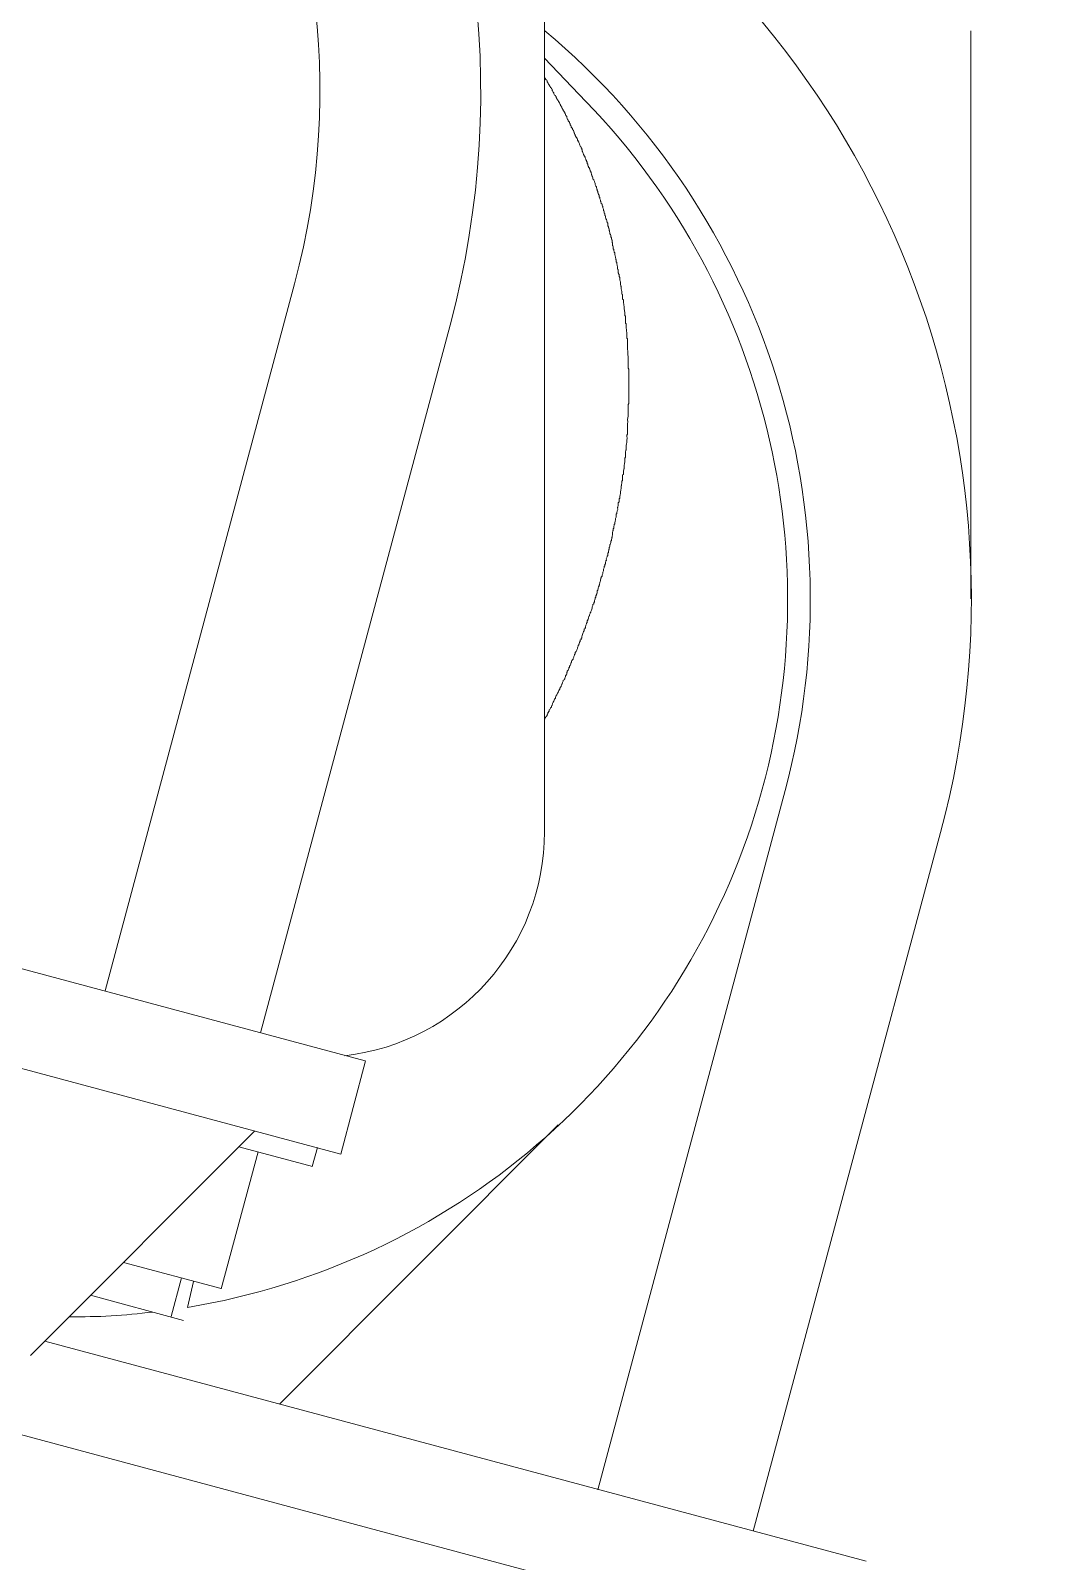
# Model space of a CAD drawing. Header units: millimetres. Extents: x 5194 to 16594, y 329 to 7592.
# Drawn here: x 11669.1 to 11732, y 3465.9 to 3561 of the extents above; entities that cross this region are included whole.
import ezdxf

# ---------------------------------------------------------------- set-up
doc = ezdxf.new("R2010")
doc.units = ezdxf.units.MM
doc.header["$MEASUREMENT"] = 0
doc.layers.add('PDF_Geometry', color=7, linetype='Continuous', true_color=0x231f20)

msp = doc.modelspace()

# ---------------------------------------------------------------- linework, layer by layer
at = {"layer": 'PDF_Geometry', "color": 0, "lineweight": 9}
for p, q in [((11701.024, 3511.214), (11701.024, 3603.128)), ((11727.532, 3525.688), (11727.532, 3560.996)), ((11703.592, 3556.611), (11701.028, 3559.287)), ((11701.024, 3558.127), (11701.046, 3558.104)), ((11701.046, 3558.104), (11701.046, 3558.059)), ((11701.046, 3558.059), (11701.091, 3558.014)), ((11701.091, 3558.014), (11701.091, 3557.992)), ((11701.091, 3557.992), (11701.136, 3557.947)), ((11701.136, 3557.947), (11701.159, 3557.924)), ((11701.159, 3557.924), (11701.181, 3557.879)), ((11701.181, 3557.879), (11701.181, 3557.834)), ((11701.181, 3557.834), (11701.204, 3557.812)), ((11701.204, 3557.812), (11701.226, 3557.767)), ((11701.226, 3557.767), (11701.249, 3557.744)), ((11701.249, 3557.744), (11701.271, 3557.699)), ((11701.271, 3557.699), (11701.271, 3557.677)), ((11701.271, 3557.677), (11701.316, 3557.632)), ((11701.316, 3557.632), (11701.316, 3557.609)), ((11701.316, 3557.609), (11701.361, 3557.564)), ((11701.361, 3557.564), (11701.384, 3557.542)), ((11701.384, 3557.542), (11701.406, 3557.497)), ((11701.406, 3557.497), (11701.406, 3557.474)), ((11701.406, 3557.474), (11701.451, 3557.429)), ((11701.451, 3557.429), (11701.451, 3557.384)), ((11701.451, 3557.384), (11701.496, 3557.362)), ((11701.496, 3557.362), (11701.496, 3557.317)), ((11701.496, 3557.317), (11701.496, 3557.295)), ((11701.496, 3557.295), (11701.519, 3557.272)), ((11701.519, 3557.272), (11701.541, 3557.227)), ((11701.541, 3557.227), (11701.564, 3557.182)), ((11701.564, 3557.182), (11701.586, 3557.16)), ((11701.586, 3557.16), (11701.609, 3557.137)), ((11701.609, 3557.137), (11701.609, 3557.092)), ((11701.609, 3557.092), (11701.631, 3557.047)), ((11701.631, 3557.047), (11701.654, 3557.002)), ((11701.654, 3557.002), (11701.699, 3556.98)), ((11701.699, 3556.98), (11701.699, 3556.957)), ((11701.699, 3556.957), (11701.721, 3556.912)), ((11701.721, 3556.912), (11701.744, 3556.89)), ((11701.744, 3556.89), (11701.744, 3556.845)), ((11701.744, 3556.845), (11701.789, 3556.8)), ((11701.789, 3556.8), (11701.789, 3556.777)), ((11701.789, 3556.777), (11701.811, 3556.732)), ((11701.811, 3556.732), (11701.834, 3556.71)), ((11701.834, 3556.71), (11701.878, 3556.665)), ((11701.878, 3556.665), (11701.878, 3556.642)), ((11701.878, 3556.642), (11701.901, 3556.597)), ((11701.901, 3556.597), (11701.923, 3556.575)), ((11701.923, 3556.575), (11701.946, 3556.53)), ((11701.946, 3556.53), (11701.968, 3556.485)), ((11701.968, 3556.485), (11701.968, 3556.462)), ((11701.968, 3556.462), (11701.991, 3556.417)), ((11701.991, 3556.417), (11702.013, 3556.395)), ((11702.013, 3556.395), (11702.013, 3556.35)), ((11702.013, 3556.35), (11702.058, 3556.305)), ((11702.058, 3556.305), (11702.081, 3556.282)), ((11702.081, 3556.282), (11702.103, 3556.26)), ((11702.103, 3556.26), (11702.103, 3556.215)), ((11702.103, 3556.215), (11702.126, 3556.17)), ((11702.126, 3556.17), (11702.148, 3556.148)), ((11702.148, 3556.148), (11702.171, 3556.103)), ((11702.171, 3556.103), (11702.193, 3556.08)), ((11702.193, 3556.08), (11702.193, 3556.035)), ((11702.193, 3556.035), (11702.238, 3555.99)), ((11702.238, 3555.99), (11702.238, 3555.968)), ((11702.238, 3555.968), (11702.283, 3555.923)), ((11702.283, 3555.923), (11702.283, 3555.878)), ((11702.283, 3555.878), (11702.306, 3555.855)), ((11702.306, 3555.855), (11702.328, 3555.81)), ((11702.328, 3555.81), (11702.328, 3555.788)), ((11702.328, 3555.788), (11702.351, 3555.743)), ((11702.351, 3555.743), (11702.373, 3555.72)), ((11702.373, 3555.72), (11702.418, 3555.675)), ((11702.418, 3555.675), (11702.418, 3555.653)), ((11702.418, 3555.653), (11702.418, 3555.608)), ((11702.418, 3555.608), (11702.441, 3555.563)), ((11702.441, 3555.563), (11702.441, 3555.54)), ((11702.441, 3555.54), (11702.463, 3555.495)), ((11702.463, 3555.495), (11702.486, 3555.473)), ((11702.486, 3555.473), (11702.486, 3555.405)), ((11702.486, 3555.405), (11702.508, 3555.383)), ((11702.508, 3555.383), (11702.531, 3555.36)), ((11702.531, 3555.36), (11702.576, 3555.315)), ((11702.576, 3555.315), (11702.576, 3555.27)), ((11702.576, 3555.27), (11702.576, 3555.248)), ((11702.576, 3555.248), (11702.621, 3555.226)), ((11702.621, 3555.226), (11702.621, 3555.158)), ((11702.756, 3554.933), (11702.756, 3554.866)), ((11702.756, 3554.866), (11702.801, 3554.843)), ((11702.801, 3554.843), (11702.801, 3554.821)), ((11702.801, 3554.821), (11702.823, 3554.798)), ((11702.823, 3554.798), (11702.846, 3554.731)), ((11702.846, 3554.731), (11702.846, 3554.708)), ((11702.846, 3554.708), (11702.868, 3554.663)), ((11702.868, 3554.663), (11702.891, 3554.641)), ((11702.891, 3554.641), (11702.891, 3554.596)), ((11702.891, 3554.596), (11702.913, 3554.551)), ((11702.913, 3554.551), (11702.935, 3554.528)), ((11702.935, 3554.528), (11702.935, 3554.483)), ((11702.935, 3554.483), (11702.98, 3554.438)), ((11702.98, 3554.438), (11702.98, 3554.416)), ((11702.98, 3554.416), (11703.003, 3554.371)), ((11703.003, 3554.371), (11703.025, 3554.348)), ((11703.025, 3554.348), (11703.025, 3554.303)), ((11703.025, 3554.303), (11703.07, 3554.281)), ((11703.07, 3554.281), (11703.07, 3554.236)), ((11703.07, 3554.236), (11703.07, 3554.191)), ((11703.07, 3554.191), (11703.115, 3554.169)), ((11703.115, 3554.169), (11703.115, 3554.124)), ((11703.115, 3554.124), (11703.16, 3554.079)), ((11703.16, 3554.079), (11703.16, 3554.056)), ((11703.16, 3554.056), (11703.183, 3554.011)), ((11703.183, 3554.011), (11703.205, 3553.966)), ((11703.205, 3553.966), (11703.205, 3553.944)), ((11703.205, 3553.944), (11703.228, 3553.899)), ((11703.228, 3553.899), (11703.25, 3553.854)), ((11703.25, 3553.854), (11703.25, 3553.831)), ((11703.25, 3553.831), (11703.273, 3553.809)), ((11703.273, 3553.809), (11703.295, 3553.741)), ((11703.295, 3553.741), (11703.295, 3553.719)), ((11703.295, 3553.719), (11703.34, 3553.674)), ((11703.34, 3553.674), (11703.34, 3553.629)), ((11703.34, 3553.629), (11703.363, 3553.606)), ((11703.363, 3553.606), (11703.363, 3553.561)), ((11703.363, 3553.561), (11703.363, 3553.516)), ((11703.363, 3553.516), (11703.385, 3553.494)), ((11703.385, 3553.494), (11703.408, 3553.449)), ((11703.408, 3553.449), (11703.408, 3553.426)), ((11703.408, 3553.426), (11703.43, 3553.381)), ((11703.43, 3553.381), (11703.453, 3553.336)), ((11703.453, 3553.336), (11703.453, 3553.314)), ((11703.453, 3553.314), (11703.498, 3553.246)), ((11703.498, 3553.246), (11703.498, 3553.224)), ((11703.498, 3553.224), (11703.52, 3553.201)), ((11703.52, 3553.201), (11703.543, 3553.134)), ((11703.543, 3553.134), (11703.543, 3553.112)), ((11703.543, 3553.112), (11703.565, 3553.067)), ((11703.565, 3553.067), (11703.588, 3553.022)), ((11703.588, 3553.022), (11703.588, 3552.977)), ((11703.588, 3552.977), (11703.61, 3552.954)), ((11703.61, 3552.954), (11703.633, 3552.932)), ((11703.633, 3552.932), (11703.633, 3552.887)), ((11703.633, 3552.887), (11703.678, 3552.842)), ((11703.678, 3552.842), (11703.678, 3552.797)), ((11703.678, 3552.797), (11703.678, 3552.752)), ((11703.678, 3552.752), (11703.723, 3552.707)), ((11703.723, 3552.707), (11703.723, 3552.684)), ((11703.723, 3552.684), (11703.723, 3552.639)), ((11703.723, 3552.639), (11703.745, 3552.594)), ((11703.745, 3552.594), (11703.768, 3552.572)), ((11703.768, 3552.572), (11703.768, 3552.527)), ((11703.768, 3552.527), (11703.79, 3552.504)), ((11703.79, 3552.504), (11703.813, 3552.459)), ((11703.813, 3552.459), (11703.813, 3552.414)), ((11703.813, 3552.414), (11703.835, 3552.392)), ((11703.835, 3552.392), (11703.858, 3552.324)), ((11703.858, 3552.324), (11703.858, 3552.302)), ((11703.858, 3552.302), (11703.903, 3552.257)), ((11703.903, 3552.257), (11703.903, 3552.212)), ((11703.903, 3552.212), (11703.925, 3552.189)), ((11703.925, 3552.189), (11703.925, 3552.144)), ((11703.925, 3552.144), (11703.947, 3552.099)), ((11703.947, 3552.099), (11703.947, 3552.055)), ((11703.947, 3552.055), (11703.97, 3552.032)), ((11703.97, 3552.032), (11703.992, 3551.987)), ((11703.992, 3551.987), (11703.992, 3551.942)), ((11703.992, 3551.942), (11704.015, 3551.92)), ((11704.015, 3551.92), (11704.037, 3551.875)), ((11704.037, 3551.875), (11704.037, 3551.83)), ((11704.037, 3551.83), (11704.037, 3551.785)), ((11704.037, 3551.785), (11704.082, 3551.762)), ((11704.082, 3551.762), (11704.082, 3551.717)), ((11704.082, 3551.717), (11704.105, 3551.672)), ((11704.105, 3551.672), (11704.127, 3551.627)), ((11704.127, 3551.627), (11704.127, 3551.605)), ((11704.127, 3551.605), (11704.15, 3551.56)), ((11704.15, 3551.56), (11704.172, 3551.515)), ((11704.172, 3551.515), (11704.172, 3551.492)), ((11704.172, 3551.492), (11704.172, 3551.447)), ((11704.172, 3551.447), (11704.195, 3551.402)), ((11704.195, 3551.402), (11704.217, 3551.357)), ((11704.217, 3551.357), (11704.217, 3551.335)), ((11704.217, 3551.335), (11704.262, 3551.29)), ((11704.262, 3551.29), (11704.262, 3551.245)), ((11704.262, 3551.245), (11704.285, 3551.2)), ((11704.285, 3551.2), (11704.285, 3551.155)), ((11704.285, 3551.155), (11704.307, 3551.132)), ((11704.307, 3551.132), (11704.307, 3551.087)), ((11704.307, 3551.087), (11704.307, 3551.065)), ((11704.307, 3551.065), (11704.33, 3551.02)), ((11704.33, 3551.02), (11704.33, 3550.975)), ((11704.33, 3550.975), (11704.33, 3550.93)), ((11704.33, 3550.93), (11704.352, 3550.908)), ((11704.352, 3550.908), (11704.375, 3550.84)), ((11704.375, 3550.84), (11704.375, 3550.818)), ((11704.375, 3550.818), (11704.42, 3550.773)), ((11704.42, 3550.773), (11704.42, 3550.728)), ((11704.42, 3550.728), (11704.42, 3550.683)), ((11704.42, 3550.683), (11704.442, 3550.66)), ((11704.442, 3550.66), (11704.465, 3550.638)), ((11704.465, 3550.638), (11704.465, 3550.593)), ((11704.465, 3550.593), (11704.465, 3550.548)), ((11704.465, 3550.548), (11704.487, 3550.503)), ((11704.487, 3550.503), (11704.51, 3550.48)), ((11704.51, 3550.48), (11704.51, 3550.413)), ((11704.51, 3550.413), (11704.532, 3550.39)), ((11704.532, 3550.39), (11704.532, 3550.345)), ((11704.532, 3550.345), (11704.555, 3550.3)), ((11704.555, 3550.3), (11704.555, 3550.255)), ((11704.555, 3550.255), (11704.6, 3550.233)), ((11704.6, 3550.233), (11704.6, 3550.188)), ((11704.6, 3550.188), (11704.6, 3550.165)), ((11704.6, 3550.165), (11704.622, 3550.098)), ((11704.622, 3550.098), (11704.645, 3550.075)), ((11704.645, 3550.075), (11704.645, 3550.03)), ((11704.645, 3550.03), (11704.645, 3549.986)), ((11704.645, 3549.986), (11704.667, 3549.963)), ((11704.667, 3549.963), (11704.69, 3549.918)), ((11704.69, 3549.918), (11704.69, 3549.873)), ((11704.69, 3549.873), (11704.69, 3549.828)), ((11704.69, 3549.828), (11704.712, 3549.806)), ((11704.712, 3549.806), (11704.735, 3549.738)), ((11704.735, 3549.738), (11704.735, 3549.716)), ((11704.735, 3549.716), (11704.735, 3549.671)), ((11704.735, 3549.671), (11704.78, 3549.648)), ((11704.78, 3549.648), (11704.78, 3549.603)), ((11704.78, 3549.603), (11704.78, 3549.558)), ((11704.78, 3549.558), (11704.78, 3549.513)), ((11704.78, 3549.513), (11704.825, 3549.491)), ((11704.825, 3549.491), (11704.825, 3549.423)), ((11704.825, 3549.423), (11704.825, 3549.401)), ((11704.825, 3549.401), (11704.847, 3549.356)), ((11704.847, 3549.356), (11704.847, 3549.311)), ((11704.847, 3549.311), (11704.87, 3549.266)), ((11704.87, 3549.266), (11704.87, 3549.243)), ((11704.87, 3549.243), (11704.892, 3549.198)), ((11704.892, 3549.198), (11704.892, 3549.176)), ((11704.892, 3549.176), (11704.915, 3549.108)), ((11704.915, 3549.108), (11704.915, 3549.086)), ((11704.915, 3549.086), (11704.96, 3549.041)), ((11704.96, 3549.041), (11704.96, 3548.996)), ((11704.96, 3548.996), (11704.96, 3548.951)), ((11704.96, 3548.951), (11704.96, 3548.906)), ((11704.96, 3548.906), (11704.96, 3548.884)), ((11704.96, 3548.884), (11705.004, 3548.816)), ((11705.004, 3548.816), (11705.004, 3548.794)), ((11705.004, 3548.794), (11705.004, 3548.749)), ((11705.004, 3548.749), (11705.027, 3548.726)), ((11705.027, 3548.726), (11705.049, 3548.681)), ((11705.049, 3548.681), (11705.049, 3548.636)), ((11705.049, 3548.636), (11705.049, 3548.591)), ((11705.049, 3548.591), (11705.072, 3548.569)), ((11705.072, 3548.569), (11705.072, 3548.501)), ((11705.072, 3548.501), (11705.094, 3548.456)), ((11705.094, 3548.456), (11705.094, 3548.434)), ((11705.094, 3548.434), (11705.094, 3548.389)), ((11705.094, 3548.389), (11705.117, 3548.344)), ((11705.117, 3548.344), (11705.139, 3548.299)), ((11705.139, 3548.299), (11705.139, 3548.276)), ((11705.139, 3548.276), (11705.139, 3548.231)), ((11705.139, 3548.231), (11705.139, 3548.186)), ((11705.139, 3548.186), (11705.184, 3548.141)), ((11705.184, 3548.141), (11705.184, 3548.096)), ((11705.184, 3548.096), (11705.184, 3548.074)), ((11705.184, 3548.074), (11705.207, 3548.006)), ((11705.207, 3548.006), (11705.229, 3547.984)), ((11705.229, 3547.984), (11705.229, 3547.939)), ((11705.229, 3547.939), (11705.229, 3547.894)), ((11705.229, 3547.894), (11705.229, 3547.849)), ((11705.229, 3547.849), (11705.252, 3547.827)), ((11705.252, 3547.827), (11705.252, 3547.782)), ((11705.252, 3547.782), (11705.252, 3547.737)), ((11705.252, 3547.737), (11705.252, 3547.692)), ((11705.252, 3547.692), (11705.252, 3547.647)), ((11705.252, 3547.647), (11705.274, 3547.624)), ((11705.274, 3547.624), (11705.297, 3547.579)), ((11705.297, 3547.579), (11705.297, 3547.512)), ((11705.297, 3547.512), (11705.297, 3547.489)), ((11705.297, 3547.489), (11705.297, 3547.444)), ((11705.297, 3547.444), (11705.342, 3547.399)), ((11705.342, 3547.399), (11705.342, 3547.354)), ((11705.342, 3547.354), (11705.342, 3547.332)), ((11705.342, 3547.332), (11705.364, 3547.287)), ((11705.364, 3547.287), (11705.364, 3547.242)), ((11705.364, 3547.242), (11705.387, 3547.197)), ((11705.387, 3547.197), (11705.387, 3547.152)), ((11705.387, 3547.152), (11705.387, 3547.129)), ((11705.387, 3547.129), (11705.387, 3547.084)), ((11705.387, 3547.084), (11705.409, 3547.039)), ((11705.409, 3547.039), (11705.409, 3546.994)), ((11705.409, 3546.994), (11705.432, 3546.949)), ((11705.432, 3546.949), (11705.432, 3546.904)), ((11705.432, 3546.904), (11705.432, 3546.882)), ((11705.432, 3546.882), (11705.454, 3546.837)), ((11705.454, 3546.837), (11705.454, 3546.792)), ((11705.454, 3546.792), (11705.477, 3546.77)), ((11705.477, 3546.77), (11705.477, 3546.725)), ((11705.477, 3546.725), (11705.477, 3546.657)), ((11705.477, 3546.657), (11705.477, 3546.635)), ((11705.477, 3546.635), (11705.522, 3546.59)), ((11705.522, 3546.59), (11705.522, 3546.545)), ((11705.522, 3546.545), (11705.522, 3546.5)), ((11705.522, 3546.5), (11705.544, 3546.455)), ((11705.544, 3546.455), (11705.544, 3546.41)), ((11705.544, 3546.41), (11705.544, 3546.387)), ((11705.544, 3546.387), (11705.567, 3546.342)), ((11705.567, 3546.342), (11705.567, 3546.297)), ((11705.567, 3546.297), (11705.567, 3546.252)), ((11705.567, 3546.252), (11705.567, 3546.23)), ((11705.567, 3546.23), (11705.589, 3546.162)), ((11705.589, 3546.162), (11705.612, 3546.14)), ((11705.612, 3546.14), (11705.612, 3546.095)), ((11705.612, 3546.095), (11705.612, 3546.05)), ((11705.612, 3546.05), (11705.612, 3546.005)), ((11705.612, 3546.005), (11705.612, 3545.96)), ((11705.612, 3545.96), (11705.634, 3545.937)), ((11705.634, 3545.937), (11705.634, 3545.892)), ((11705.634, 3545.892), (11705.657, 3545.847)), ((11705.657, 3545.847), (11705.657, 3545.803)), ((11705.657, 3545.803), (11705.657, 3545.758)), ((11705.657, 3545.758), (11705.657, 3545.735)), ((11705.657, 3545.735), (11705.702, 3545.668)), ((11705.702, 3545.668), (11705.702, 3545.645)), ((11705.702, 3545.645), (11705.702, 3545.6)), ((11705.702, 3545.6), (11705.702, 3545.555)), ((11705.702, 3545.555), (11705.702, 3545.51)), ((11673.702, 3501.333), (11685.486, 3545.276)), ((11705.702, 3545.51), (11705.724, 3545.465)), ((11705.724, 3545.465), (11705.724, 3545.443)), ((11705.724, 3545.443), (11705.747, 3545.398)), ((11705.747, 3545.398), (11705.747, 3545.353)), ((11705.747, 3545.353), (11705.747, 3545.308)), ((11705.747, 3545.308), (11705.747, 3545.263)), ((11705.747, 3545.263), (11705.747, 3545.24)), ((11705.747, 3545.24), (11705.769, 3545.173)), ((11705.769, 3545.173), (11705.769, 3545.128)), ((11705.769, 3545.128), (11705.792, 3545.105)), ((11705.792, 3545.105), (11705.792, 3545.06)), ((11705.792, 3545.06), (11705.792, 3545.015)), ((11705.792, 3545.015), (11705.792, 3544.993)), ((11705.792, 3544.993), (11705.792, 3544.948)), ((11705.792, 3544.948), (11705.814, 3544.903)), ((11705.814, 3544.903), (11705.814, 3544.858)), ((11705.814, 3544.858), (11705.837, 3544.813)), ((11705.837, 3544.813), (11705.837, 3544.768)), ((11705.837, 3544.768), (11705.837, 3544.746)), ((11705.837, 3544.746), (11705.837, 3544.678)), ((11705.837, 3544.678), (11705.837, 3544.633)), ((11705.837, 3544.633), (11705.882, 3544.611)), ((11705.882, 3544.611), (11705.882, 3544.566)), ((11705.882, 3544.566), (11705.882, 3544.521)), ((11705.882, 3544.521), (11705.882, 3544.498)), ((11705.882, 3544.498), (11705.882, 3544.431)), ((11705.882, 3544.431), (11705.882, 3544.408)), ((11705.882, 3544.408), (11705.882, 3544.363)), ((11705.882, 3544.363), (11705.882, 3544.318)), ((11705.882, 3544.318), (11705.927, 3544.273)), ((11705.927, 3544.273), (11705.927, 3544.228)), ((11705.927, 3544.228), (11705.927, 3544.183)), ((11705.927, 3544.183), (11705.927, 3544.138)), ((11705.927, 3544.138), (11705.927, 3544.093)), ((11705.927, 3544.093), (11705.927, 3544.071)), ((11705.927, 3544.071), (11705.949, 3544.026)), ((11705.949, 3544.026), (11705.949, 3543.981)), ((11705.949, 3543.981), (11705.949, 3543.936)), ((11705.949, 3543.936), (11705.972, 3543.891)), ((11705.972, 3543.891), (11705.972, 3543.846)), ((11705.972, 3543.846), (11705.972, 3543.823)), ((11705.972, 3543.823), (11705.972, 3543.756)), ((11705.972, 3543.756), (11705.972, 3543.711)), ((11705.972, 3543.711), (11705.972, 3543.689)), ((11705.972, 3543.689), (11705.994, 3543.644)), ((11705.994, 3543.644), (11705.994, 3543.599)), ((11683.365, 3498.728), (11695.15, 3542.695)), ((11705.994, 3543.599), (11705.994, 3543.576)), ((11705.994, 3543.576), (11706.017, 3543.509)), ((11706.017, 3543.509), (11706.017, 3543.464)), ((11706.017, 3543.464), (11706.017, 3543.441)), ((11706.017, 3543.441), (11706.017, 3543.396)), ((11706.017, 3543.396), (11706.017, 3543.329)), ((11706.017, 3543.329), (11706.017, 3543.306)), ((11706.017, 3543.306), (11706.061, 3543.261)), ((11706.061, 3543.261), (11706.061, 3543.216)), ((11706.061, 3543.216), (11706.061, 3543.171)), ((11706.061, 3543.171), (11706.061, 3543.126)), ((11706.061, 3543.126), (11706.061, 3543.081)), ((11706.061, 3543.081), (11706.061, 3543.059)), ((11706.061, 3543.059), (11706.061, 3543.014)), ((11706.061, 3543.014), (11706.061, 3542.946)), ((11706.061, 3542.946), (11706.061, 3542.924)), ((11706.061, 3542.924), (11706.061, 3542.879)), ((11706.061, 3542.879), (11706.061, 3542.834)), ((11706.061, 3542.834), (11706.106, 3542.789)), ((11706.106, 3542.789), (11706.106, 3542.744)), ((11706.106, 3542.744), (11706.106, 3542.699)), ((11706.106, 3542.699), (11706.106, 3542.654)), ((11706.106, 3542.654), (11706.106, 3542.632)), ((11706.106, 3542.632), (11706.106, 3542.587)), ((11706.106, 3542.587), (11706.106, 3542.519)), ((11706.106, 3542.519), (11706.106, 3542.497)), ((11706.106, 3542.497), (11706.129, 3542.452)), ((11706.129, 3542.452), (11706.129, 3542.407)), ((11706.129, 3542.407), (11706.129, 3542.362)), ((11706.129, 3542.362), (11706.129, 3542.317)), ((11706.129, 3542.317), (11706.151, 3542.272)), ((11706.151, 3542.272), (11706.151, 3542.227)), ((11706.151, 3542.227), (11706.151, 3542.204)), ((11706.151, 3542.204), (11706.151, 3542.159)), ((11706.151, 3542.159), (11706.151, 3542.114)), ((11706.151, 3542.114), (11706.151, 3542.069)), ((11706.151, 3542.069), (11706.151, 3542.024)), ((11706.151, 3542.024), (11706.151, 3541.979)), ((11706.151, 3541.979), (11706.151, 3541.934)), ((11706.151, 3541.934), (11706.151, 3541.889)), ((11706.151, 3541.889), (11706.174, 3541.844)), ((11706.174, 3541.844), (11706.174, 3541.799)), ((11706.174, 3541.305), (11706.174, 3541.26)), ((11706.174, 3541.26), (11706.174, 3541.215)), ((11706.174, 3541.215), (11706.174, 3541.17)), ((11706.174, 3541.17), (11706.196, 3541.125)), ((11706.196, 3541.125), (11706.196, 3541.102)), ((11706.196, 3541.102), (11706.196, 3541.035)), ((11706.196, 3541.035), (11706.196, 3540.99)), ((11706.196, 3540.99), (11706.196, 3540.967)), ((11706.196, 3540.967), (11706.196, 3540.922)), ((11706.196, 3540.922), (11706.196, 3540.877)), ((11706.196, 3540.877), (11706.196, 3540.832)), ((11706.196, 3540.832), (11706.219, 3540.787)), ((11706.219, 3540.787), (11706.219, 3540.742)), ((11706.219, 3540.742), (11706.219, 3540.72)), ((11706.219, 3540.72), (11706.219, 3540.675)), ((11706.219, 3540.675), (11706.219, 3540.607)), ((11706.219, 3540.607), (11706.219, 3540.585)), ((11706.219, 3540.585), (11706.219, 3540.54)), ((11706.219, 3540.023), (11706.264, 3539.978)), ((11706.264, 3539.978), (11706.264, 3539.933)), ((11706.264, 3539.416), (11706.264, 3539.393)), ((11706.264, 3539.393), (11706.264, 3539.348)), ((11706.264, 3539.348), (11706.264, 3539.303)), ((11706.264, 3539.303), (11706.264, 3539.258)), ((11706.264, 3539.258), (11706.264, 3539.213)), ((11706.264, 3539.213), (11706.264, 3539.168)), ((11706.264, 3539.168), (11706.264, 3539.123)), ((11706.264, 3537.954), (11706.264, 3537.909)), ((11706.264, 3537.909), (11706.264, 3537.864)), ((11706.264, 3537.841), (11706.219, 3537.774)), ((11706.219, 3537.774), (11706.219, 3537.729)), ((11706.219, 3537.729), (11706.219, 3537.684)), ((11706.219, 3537.684), (11706.219, 3537.661)), ((11706.219, 3537.661), (11706.219, 3537.594)), ((11706.219, 3537.594), (11706.219, 3537.549)), ((11706.219, 3537.549), (11706.219, 3537.504)), ((11706.219, 3537.504), (11706.219, 3537.481)), ((11706.219, 3537.481), (11706.219, 3537.437)), ((11706.219, 3537.437), (11706.219, 3537.392)), ((11706.219, 3537.392), (11706.219, 3537.347)), ((11706.219, 3537.347), (11706.219, 3537.302)), ((11706.219, 3537.302), (11706.219, 3537.257)), ((11706.219, 3537.257), (11706.219, 3537.212)), ((11706.264, 3537.864), (11706.264, 3537.841)), ((11706.196, 3536.649), (11706.174, 3536.604)), ((11706.174, 3536.604), (11706.174, 3536.582)), ((11706.174, 3536.582), (11706.174, 3536.537)), ((11706.174, 3536.537), (11706.174, 3536.469)), ((11706.174, 3536.469), (11706.174, 3536.425)), ((11706.196, 3536.694), (11706.196, 3536.649)), ((11706.129, 3535.3), (11706.106, 3535.255)), ((11706.106, 3535.255), (11706.106, 3535.21)), ((11706.106, 3535.21), (11706.106, 3535.165)), ((11706.106, 3535.165), (11706.106, 3535.143)), ((11706.174, 3535.93), (11706.151, 3535.862)), ((11706.151, 3535.862), (11706.151, 3535.817)), ((11706.017, 3534.198), (11705.994, 3534.131)), ((11705.994, 3534.131), (11705.994, 3534.086)), ((11706.061, 3534.49), (11706.017, 3534.445)), ((11706.017, 3534.445), (11706.017, 3534.4)), ((11706.017, 3534.4), (11706.017, 3534.355)), ((11706.017, 3534.355), (11706.017, 3534.311)), ((11706.017, 3534.311), (11706.017, 3534.266)), ((11706.017, 3534.266), (11706.017, 3534.221)), ((11706.017, 3534.221), (11706.017, 3534.198)), ((11706.061, 3534.625), (11706.061, 3534.558)), ((11706.061, 3534.558), (11706.061, 3534.535)), ((11706.061, 3534.535), (11706.061, 3534.49)), ((11705.927, 3533.433), (11705.882, 3533.411)), ((11705.882, 3533.411), (11705.882, 3533.343)), ((11705.882, 3533.343), (11705.882, 3533.298)), ((11705.882, 3533.298), (11705.882, 3533.276)), ((11705.882, 3533.276), (11705.882, 3533.231)), ((11705.882, 3533.231), (11705.882, 3533.186)), ((11705.882, 3533.186), (11705.882, 3533.141)), ((11705.949, 3533.703), (11705.927, 3533.658)), ((11705.927, 3533.658), (11705.927, 3533.613)), ((11705.927, 3533.613), (11705.927, 3533.591)), ((11705.927, 3533.591), (11705.927, 3533.523)), ((11705.927, 3533.523), (11705.927, 3533.478)), ((11705.927, 3533.478), (11705.927, 3533.433)), ((11705.972, 3533.771), (11705.949, 3533.771)), ((11705.949, 3533.771), (11705.949, 3533.703)), ((11705.994, 3534.063), (11705.972, 3534.018)), ((11705.972, 3534.018), (11705.972, 3533.951)), ((11705.972, 3533.951), (11705.972, 3533.928)), ((11705.972, 3533.928), (11705.972, 3533.883)), ((11705.972, 3533.883), (11705.972, 3533.838)), ((11705.972, 3533.838), (11705.972, 3533.771)), ((11705.994, 3534.086), (11705.994, 3534.063)), ((11705.747, 3532.219), (11705.724, 3532.174)), ((11705.769, 3532.421), (11705.747, 3532.376)), ((11705.747, 3532.376), (11705.747, 3532.354)), ((11705.747, 3532.354), (11705.747, 3532.309)), ((11705.747, 3532.309), (11705.747, 3532.264)), ((11705.747, 3532.264), (11705.747, 3532.219)), ((11705.792, 3532.534), (11705.769, 3532.489)), ((11705.769, 3532.489), (11705.769, 3532.421)), ((11705.792, 3532.601), (11705.792, 3532.556)), ((11705.792, 3532.556), (11705.792, 3532.534)), ((11705.837, 3532.871), (11705.814, 3532.826)), ((11705.882, 3533.051), (11705.837, 3533.006)), ((11705.837, 3533.006), (11705.837, 3532.961)), ((11705.837, 3532.961), (11705.837, 3532.916)), ((11705.837, 3532.916), (11705.837, 3532.871)), ((11705.882, 3533.141), (11705.882, 3533.096)), ((11705.882, 3533.096), (11705.882, 3533.051)), ((11705.589, 3531.387), (11705.567, 3531.364)), ((11705.612, 3531.477), (11705.589, 3531.432)), ((11705.589, 3531.432), (11705.589, 3531.387)), ((11705.634, 3531.679), (11705.612, 3531.657)), ((11705.612, 3531.657), (11705.612, 3531.612)), ((11705.612, 3531.612), (11705.612, 3531.567)), ((11705.612, 3531.567), (11705.612, 3531.499)), ((11705.612, 3531.499), (11705.612, 3531.477)), ((11705.657, 3531.724), (11705.634, 3531.679)), ((11705.702, 3531.949), (11705.657, 3531.904)), ((11705.657, 3531.904), (11705.657, 3531.859)), ((11705.657, 3531.859), (11705.657, 3531.837)), ((11705.657, 3531.837), (11705.657, 3531.792)), ((11705.657, 3531.792), (11705.657, 3531.724)), ((11705.724, 3532.129), (11705.702, 3532.084)), ((11705.702, 3532.084), (11705.702, 3532.039)), ((11705.702, 3532.039), (11705.702, 3531.994)), ((11705.702, 3531.994), (11705.702, 3531.949)), ((11705.724, 3532.174), (11705.724, 3532.129)), ((11705.387, 3530.352), (11705.364, 3530.307)), ((11705.364, 3530.307), (11705.364, 3530.262)), ((11705.387, 3530.442), (11705.387, 3530.397)), ((11705.387, 3530.397), (11705.387, 3530.352)), ((11705.454, 3530.735), (11705.432, 3530.69)), ((11705.432, 3530.69), (11705.432, 3530.645)), ((11705.477, 3530.78), (11705.454, 3530.735)), ((11705.522, 3531.005), (11705.477, 3530.96)), ((11705.477, 3530.96), (11705.477, 3530.915)), ((11705.477, 3530.915), (11705.477, 3530.87)), ((11705.477, 3530.87), (11705.477, 3530.825)), ((11705.477, 3530.825), (11705.477, 3530.78)), ((11705.544, 3531.117), (11705.522, 3531.072)), ((11705.522, 3531.072), (11705.522, 3531.027)), ((11705.522, 3531.027), (11705.522, 3531.005)), ((11705.207, 3529.453), (11705.184, 3529.385)), ((11705.184, 3529.385), (11705.184, 3529.363)), ((11705.184, 3529.363), (11705.184, 3529.318)), ((11705.229, 3529.52), (11705.207, 3529.498)), ((11705.207, 3529.498), (11705.207, 3529.453)), ((11705.229, 3529.565), (11705.229, 3529.52)), ((11705.274, 3529.88), (11705.252, 3529.835)), ((11705.252, 3529.835), (11705.252, 3529.79)), ((11705.297, 3529.948), (11705.274, 3529.925)), ((11705.274, 3529.925), (11705.274, 3529.88)), ((11705.342, 3530.083), (11705.297, 3530.038)), ((11705.297, 3530.038), (11705.297, 3529.993)), ((11705.297, 3529.993), (11705.297, 3529.948)), ((11705.364, 3530.262), (11705.342, 3530.217)), ((11705.342, 3530.217), (11705.342, 3530.172)), ((11705.342, 3530.172), (11705.342, 3530.128)), ((11705.342, 3530.128), (11705.342, 3530.083)), ((11704.96, 3528.396), (11704.915, 3528.351)), ((11705.004, 3528.576), (11704.96, 3528.531)), ((11704.96, 3528.531), (11704.96, 3528.486)), ((11704.96, 3528.486), (11704.96, 3528.463)), ((11704.96, 3528.463), (11704.96, 3528.396)), ((11705.027, 3528.711), (11705.004, 3528.666)), ((11705.004, 3528.666), (11705.004, 3528.598)), ((11705.004, 3528.598), (11705.004, 3528.576)), ((11705.049, 3528.778), (11705.027, 3528.756)), ((11705.027, 3528.756), (11705.027, 3528.711)), ((11705.072, 3528.913), (11705.049, 3528.891)), ((11705.049, 3528.891), (11705.049, 3528.846)), ((11705.049, 3528.846), (11705.049, 3528.778)), ((11705.094, 3528.958), (11705.072, 3528.913)), ((11705.117, 3529.093), (11705.094, 3529.071)), ((11705.094, 3529.071), (11705.094, 3529.026)), ((11705.094, 3529.026), (11705.094, 3528.958)), ((11705.139, 3529.183), (11705.117, 3529.138)), ((11705.117, 3529.138), (11705.117, 3529.093)), ((11705.184, 3529.318), (11705.139, 3529.273)), ((11705.139, 3529.273), (11705.139, 3529.205)), ((11705.139, 3529.205), (11705.139, 3529.183)), ((11704.78, 3527.744), (11704.735, 3527.699)), ((11704.735, 3527.699), (11704.735, 3527.654)), ((11704.735, 3527.654), (11704.735, 3527.631)), ((11704.825, 3527.879), (11704.78, 3527.834)), ((11704.78, 3527.834), (11704.78, 3527.789)), ((11704.78, 3527.789), (11704.78, 3527.744)), ((11704.847, 3528.014), (11704.825, 3527.969)), ((11704.825, 3527.969), (11704.825, 3527.924)), ((11704.825, 3527.924), (11704.825, 3527.879)), ((11704.87, 3528.103), (11704.847, 3528.059)), ((11704.847, 3528.059), (11704.847, 3528.014)), ((11704.915, 3528.351), (11704.915, 3528.306)), ((11704.42, 3526.507), (11704.375, 3526.439)), ((11704.442, 3526.574), (11704.42, 3526.552)), ((11704.42, 3526.552), (11704.42, 3526.507)), ((11704.465, 3526.664), (11704.442, 3526.619)), ((11704.442, 3526.619), (11704.442, 3526.574)), ((11704.465, 3526.709), (11704.465, 3526.664)), ((11704.555, 3527.002), (11704.532, 3526.979)), ((11704.532, 3526.979), (11704.532, 3526.934)), ((11704.6, 3527.114), (11704.555, 3527.046)), ((11704.555, 3527.046), (11704.555, 3527.002)), ((11704.622, 3527.226), (11704.6, 3527.181)), ((11704.6, 3527.181), (11704.6, 3527.159)), ((11704.6, 3527.159), (11704.6, 3527.114)), ((11704.645, 3527.271), (11704.622, 3527.226)), ((11704.645, 3527.361), (11704.645, 3527.294)), ((11704.645, 3527.294), (11704.645, 3527.271)), ((11704.15, 3525.63), (11704.127, 3525.585)), ((11704.127, 3525.585), (11704.127, 3525.562)), ((11704.127, 3525.562), (11704.127, 3525.517)), ((11704.172, 3525.697), (11704.15, 3525.63)), ((11704.217, 3525.81), (11704.172, 3525.765)), ((11704.172, 3525.765), (11704.172, 3525.72)), ((11704.172, 3525.72), (11704.172, 3525.697)), ((11704.262, 3525.945), (11704.217, 3525.877)), ((11704.217, 3525.877), (11704.217, 3525.832)), ((11704.217, 3525.832), (11704.217, 3525.81)), ((11704.285, 3526.012), (11704.262, 3525.989)), ((11704.262, 3525.989), (11704.262, 3525.945)), ((11704.307, 3526.057), (11704.285, 3526.012)), ((11704.33, 3526.237), (11704.307, 3526.192)), ((11704.307, 3526.192), (11704.307, 3526.147)), ((11704.307, 3526.147), (11704.307, 3526.124)), ((11704.307, 3526.124), (11704.307, 3526.057)), ((11704.352, 3526.327), (11704.33, 3526.259)), ((11704.33, 3526.259), (11704.33, 3526.237)), ((11704.375, 3526.417), (11704.352, 3526.372)), ((11704.352, 3526.372), (11704.352, 3526.327)), ((11704.375, 3526.439), (11704.375, 3526.417)), ((11703.813, 3524.64), (11703.79, 3524.618)), ((11703.79, 3524.618), (11703.79, 3524.573)), ((11703.835, 3524.753), (11703.813, 3524.708)), ((11703.813, 3524.708), (11703.813, 3524.64)), ((11703.858, 3524.775), (11703.835, 3524.753)), ((11703.903, 3524.865), (11703.858, 3524.82)), ((11703.858, 3524.82), (11703.858, 3524.775)), ((11703.925, 3524.955), (11703.903, 3524.91)), ((11703.903, 3524.91), (11703.903, 3524.865)), ((11704.015, 3525.247), (11703.992, 3525.202)), ((11703.992, 3525.202), (11703.992, 3525.157)), ((11704.037, 3525.292), (11704.015, 3525.247)), ((11704.082, 3525.382), (11704.037, 3525.337)), ((11704.037, 3525.337), (11704.037, 3525.292)), ((11704.127, 3525.517), (11704.082, 3525.45)), ((11704.082, 3525.45), (11704.082, 3525.427)), ((11704.082, 3525.427), (11704.082, 3525.382)), ((11703.498, 3523.718), (11703.453, 3523.673)), ((11703.453, 3523.673), (11703.453, 3523.651)), ((11703.543, 3523.853), (11703.498, 3523.808)), ((11703.498, 3523.808), (11703.498, 3523.786)), ((11703.498, 3523.786), (11703.498, 3523.718)), ((11703.565, 3523.92), (11703.543, 3523.898)), ((11703.543, 3523.898), (11703.543, 3523.853)), ((11703.588, 3524.033), (11703.565, 3523.965)), ((11703.565, 3523.965), (11703.565, 3523.92)), ((11703.61, 3524.1), (11703.588, 3524.055)), ((11703.588, 3524.055), (11703.588, 3524.033)), ((11703.633, 3524.145), (11703.61, 3524.1)), ((11703.678, 3524.235), (11703.633, 3524.19)), ((11703.633, 3524.19), (11703.633, 3524.145)), ((11703.723, 3524.37), (11703.678, 3524.325)), ((11703.678, 3524.325), (11703.678, 3524.28)), ((11703.678, 3524.28), (11703.678, 3524.235)), ((11703.745, 3524.438), (11703.723, 3524.415)), ((11703.723, 3524.415), (11703.723, 3524.37)), ((11703.768, 3524.483), (11703.745, 3524.438)), ((11703.79, 3524.573), (11703.768, 3524.528)), ((11703.768, 3524.528), (11703.768, 3524.483)), ((11703.093, 3522.706), (11703.07, 3522.661)), ((11703.115, 3522.751), (11703.093, 3522.706)), ((11703.16, 3522.841), (11703.115, 3522.796)), ((11703.115, 3522.796), (11703.115, 3522.751)), ((11703.183, 3522.908), (11703.16, 3522.886)), ((11703.16, 3522.886), (11703.16, 3522.841)), ((11703.205, 3522.976), (11703.183, 3522.908)), ((11703.25, 3523.043), (11703.205, 3522.998)), ((11703.205, 3522.998), (11703.205, 3522.976)), ((11703.295, 3523.178), (11703.25, 3523.133)), ((11703.25, 3523.133), (11703.25, 3523.088)), ((11703.25, 3523.088), (11703.25, 3523.043)), ((11703.34, 3523.268), (11703.295, 3523.223)), ((11703.295, 3523.223), (11703.295, 3523.178)), ((11703.363, 3523.403), (11703.34, 3523.358)), ((11703.34, 3523.358), (11703.34, 3523.291)), ((11703.34, 3523.291), (11703.34, 3523.268)), ((11703.363, 3523.426), (11703.363, 3523.403)), ((11702.688, 3521.739), (11702.666, 3521.694)), ((11702.711, 3521.762), (11702.688, 3521.739)), ((11702.733, 3521.874), (11702.711, 3521.806)), ((11702.711, 3521.806), (11702.711, 3521.762)), ((11702.756, 3521.896), (11702.733, 3521.874)), ((11702.801, 3521.941), (11702.756, 3521.896)), ((11702.823, 3522.031), (11702.801, 3521.986)), ((11702.801, 3521.986), (11702.801, 3521.941)), ((11702.846, 3522.076), (11702.823, 3522.031)), ((11702.868, 3522.144), (11702.846, 3522.121)), ((11702.846, 3522.121), (11702.846, 3522.076)), ((11702.891, 3522.189), (11702.868, 3522.144)), ((11702.935, 3522.279), (11702.891, 3522.234)), ((11702.891, 3522.234), (11702.891, 3522.189)), ((11703.048, 3522.571), (11703.025, 3522.526)), ((11703.025, 3522.526), (11703.025, 3522.504)), ((11703.07, 3522.616), (11703.048, 3522.571)), ((11703.07, 3522.661), (11703.07, 3522.616)), ((11702.306, 3520.817), (11702.283, 3520.772)), ((11702.328, 3520.862), (11702.306, 3520.817)), ((11702.373, 3520.952), (11702.328, 3520.907)), ((11702.328, 3520.907), (11702.328, 3520.862)), ((11702.418, 3521.019), (11702.373, 3520.997)), ((11702.373, 3520.997), (11702.373, 3520.952)), ((11702.441, 3521.132), (11702.418, 3521.109)), ((11702.418, 3521.109), (11702.418, 3521.064)), ((11702.418, 3521.064), (11702.418, 3521.019)), ((11702.463, 3521.222), (11702.441, 3521.199)), ((11702.441, 3521.199), (11702.441, 3521.132)), ((11702.486, 3521.267), (11702.463, 3521.222)), ((11702.508, 3521.312), (11702.486, 3521.267)), ((11702.531, 3521.357), (11702.508, 3521.312)), ((11702.576, 3521.447), (11702.531, 3521.402)), ((11702.531, 3521.402), (11702.531, 3521.357)), ((11702.621, 3521.559), (11702.576, 3521.514)), ((11702.576, 3521.514), (11702.576, 3521.492)), ((11702.576, 3521.492), (11702.576, 3521.447)), ((11702.643, 3521.604), (11702.621, 3521.559)), ((11702.666, 3521.627), (11702.643, 3521.604)), ((11702.666, 3521.694), (11702.666, 3521.627)), ((11701.878, 3519.872), (11701.834, 3519.827)), ((11701.901, 3519.962), (11701.878, 3519.895)), ((11701.878, 3519.895), (11701.878, 3519.872)), ((11701.923, 3520.007), (11701.901, 3519.962)), ((11701.946, 3520.052), (11701.923, 3520.007)), ((11701.968, 3520.075), (11701.946, 3520.052)), ((11701.991, 3520.165), (11701.968, 3520.142)), ((11701.968, 3520.142), (11701.968, 3520.075)), ((11702.013, 3520.21), (11701.991, 3520.165)), ((11702.058, 3520.255), (11702.013, 3520.21)), ((11702.081, 3520.345), (11702.058, 3520.277)), ((11702.058, 3520.277), (11702.058, 3520.255)), ((11702.103, 3520.39), (11702.081, 3520.345)), ((11702.126, 3520.412), (11702.103, 3520.39)), ((11702.148, 3520.457), (11702.126, 3520.412)), ((11702.171, 3520.547), (11702.148, 3520.502)), ((11702.148, 3520.502), (11702.148, 3520.457)), ((11702.193, 3520.57), (11702.171, 3520.547)), ((11702.238, 3520.66), (11702.193, 3520.637)), ((11702.193, 3520.637), (11702.193, 3520.57)), ((11702.261, 3520.705), (11702.238, 3520.66)), ((11702.283, 3520.727), (11702.261, 3520.705)), ((11702.283, 3520.772), (11702.283, 3520.727)), ((11701.406, 3518.905), (11701.384, 3518.86)), ((11701.451, 3518.973), (11701.406, 3518.928)), ((11701.406, 3518.928), (11701.406, 3518.905)), ((11701.496, 3519.063), (11701.451, 3519.04)), ((11701.451, 3519.04), (11701.451, 3518.973)), ((11701.519, 3519.153), (11701.496, 3519.108)), ((11701.496, 3519.108), (11701.496, 3519.063)), ((11701.519, 3519.198), (11701.519, 3519.153)), ((11701.699, 3519.513), (11701.654, 3519.468)), ((11701.699, 3519.558), (11701.699, 3519.513)), ((11701.834, 3519.827), (11701.811, 3519.782)), ((11701.069, 3518.276), (11701.046, 3518.276)), ((11701.046, 3518.276), (11701.046, 3518.253)), ((11701.046, 3518.253), (11701.046, 3518.231)), ((11701.046, 3518.231), (11701.046, 3518.208)), ((11701.091, 3518.298), (11701.069, 3518.298)), ((11701.069, 3518.298), (11701.069, 3518.276)), ((11701.136, 3518.366), (11701.091, 3518.343)), ((11701.091, 3518.343), (11701.091, 3518.321)), ((11701.091, 3518.321), (11701.091, 3518.298)), ((11701.159, 3518.411), (11701.136, 3518.411)), ((11701.136, 3518.411), (11701.136, 3518.388)), ((11701.136, 3518.388), (11701.136, 3518.366)), ((11701.181, 3518.456), (11701.159, 3518.433)), ((11701.159, 3518.433), (11701.159, 3518.411)), ((11701.204, 3518.501), (11701.181, 3518.501)), ((11701.181, 3518.501), (11701.181, 3518.478)), ((11701.181, 3518.478), (11701.181, 3518.456)), ((11701.226, 3518.546), (11701.204, 3518.546)), ((11701.204, 3518.546), (11701.204, 3518.523)), ((11701.204, 3518.523), (11701.204, 3518.501)), ((11701.249, 3518.636), (11701.226, 3518.613)), ((11701.226, 3518.613), (11701.226, 3518.591)), ((11701.226, 3518.591), (11701.226, 3518.568)), ((11701.226, 3518.568), (11701.226, 3518.546)), ((11701.271, 3518.658), (11701.249, 3518.636)), ((11701.316, 3518.725), (11701.271, 3518.68)), ((11701.271, 3518.68), (11701.271, 3518.658)), ((11701.361, 3518.815), (11701.316, 3518.793)), ((11701.316, 3518.793), (11701.316, 3518.77)), ((11701.316, 3518.77), (11701.316, 3518.725)), ((11701.384, 3518.86), (11701.361, 3518.815)), ((11704.339, 3470.331), (11715.988, 3513.78)), ((11634.939, 3511.709), (11689.88, 3496.978)), ((11714.002, 3467.751), (11725.652, 3511.178)), ((11688.351, 3491.185), (11628.08, 3507.333)), ((11689.887, 3496.983), (11688.358, 3491.181)), ((11683.014, 3492.625), (11669.071, 3478.681)), ((11701.878, 3493.007), (11684.539, 3475.645)), ((11683.212, 3491.327), (11680.918, 3482.826)), ((11686.592, 3490.427), (11682.027, 3491.642)), ((11686.901, 3491.592), (11686.586, 3490.423)), ((11680.928, 3482.828), (11674.855, 3484.448)), ((11678.444, 3483.499), (11677.815, 3481.092)), ((11679.207, 3483.28), (11678.818, 3481.663)), ((11672.802, 3482.421), (11678.582, 3480.847)), ((11669.946, 3479.556), (11721.019, 3465.883)), ((11719.449, 3460.087), (11654.725, 3477.426))]:
    msp.add_line(p, q, dxfattribs=at)
for centre, major_axis, start_param, end_param in [((11641.027, 3557.147), (39.611, 39.611), 5.236849, 6.806659), ((11641.053, 3557.171), (32.525, 32.525), 5.236213, 6.806901), ((11671.568, 3525.667), (-39.592, 39.592), 3.665247, 4.943463), ((11671.498, 3525.677), (-32.564, 32.564), 3.665706, 4.801197), ((11671.593, 3525.62), (-31.499, 31.499), 2.519096, 4.696388), ((11687.001, 3511.233), (-9.916, 9.916), 2.471524, 3.925666), ((11672.05, 3516.98), (-25.386, 25.386), 2.340441, 2.484872)]:
    msp.add_ellipse(centre, major_axis=major_axis, ratio=1, start_param=start_param, end_param=end_param, dxfattribs=at)
for points in [[(11702.621, 3555.158), (11702.711, 3555.091), (11702.621, 3555.068), (11702.756, 3554.933)], [(11706.174, 3541.799), (11706.174, 3541.642), (11706.174, 3541.462), (11706.174, 3541.305)], [(11706.219, 3540.54), (11706.219, 3540.36), (11706.219, 3540.203), (11706.219, 3540.023)], [(11706.264, 3539.933), (11706.264, 3539.753), (11706.264, 3539.595), (11706.264, 3539.416)], [(11706.264, 3539.123), (11706.264, 3538.741), (11706.264, 3538.336), (11706.264, 3537.954)], [(11706.219, 3537.212), (11706.241, 3536.964), (11706.174, 3536.919), (11706.196, 3536.694)], [(11706.174, 3536.425), (11706.174, 3536.267), (11706.174, 3536.087), (11706.174, 3535.93)], [(11706.106, 3535.143), (11706.129, 3534.85), (11706.039, 3535.053), (11706.061, 3534.625)], [(11706.151, 3535.817), (11706.174, 3535.592), (11706.129, 3535.502), (11706.129, 3535.3)], [(11705.814, 3532.826), (11705.814, 3532.601), (11705.792, 3532.849), (11705.792, 3532.601)], [(11705.567, 3531.364), (11705.589, 3531.162), (11705.544, 3531.229), (11705.544, 3531.117)], [(11705.432, 3530.645), (11705.432, 3530.532), (11705.432, 3530.532), (11705.387, 3530.442)], [(11705.252, 3529.79), (11705.274, 3529.588), (11705.229, 3529.678), (11705.229, 3529.565)], [(11704.735, 3527.631), (11704.622, 3527.451), (11704.757, 3527.519), (11704.645, 3527.361)], [(11704.915, 3528.306), (11704.915, 3528.261), (11704.847, 3528.216), (11704.87, 3528.103)], [(11704.532, 3526.934), (11704.51, 3526.867), (11704.487, 3526.777), (11704.465, 3526.709)], [(11703.992, 3525.157), (11703.992, 3525.135), (11703.947, 3524.977), (11703.925, 3524.955)], [(11703.453, 3523.651), (11703.408, 3523.583), (11703.408, 3523.493), (11703.363, 3523.426)], [(11703.025, 3522.504), (11702.98, 3522.346), (11702.913, 3522.436), (11702.935, 3522.279)], [(11701.654, 3519.468), (11701.631, 3519.355), (11701.564, 3519.31), (11701.519, 3519.198)], [(11701.811, 3519.782), (11701.789, 3519.715), (11701.721, 3519.648), (11701.699, 3519.558)]]:
    msp.add_open_spline(points, degree=3, dxfattribs=at)

doc.saveas('drawing.dxf')
